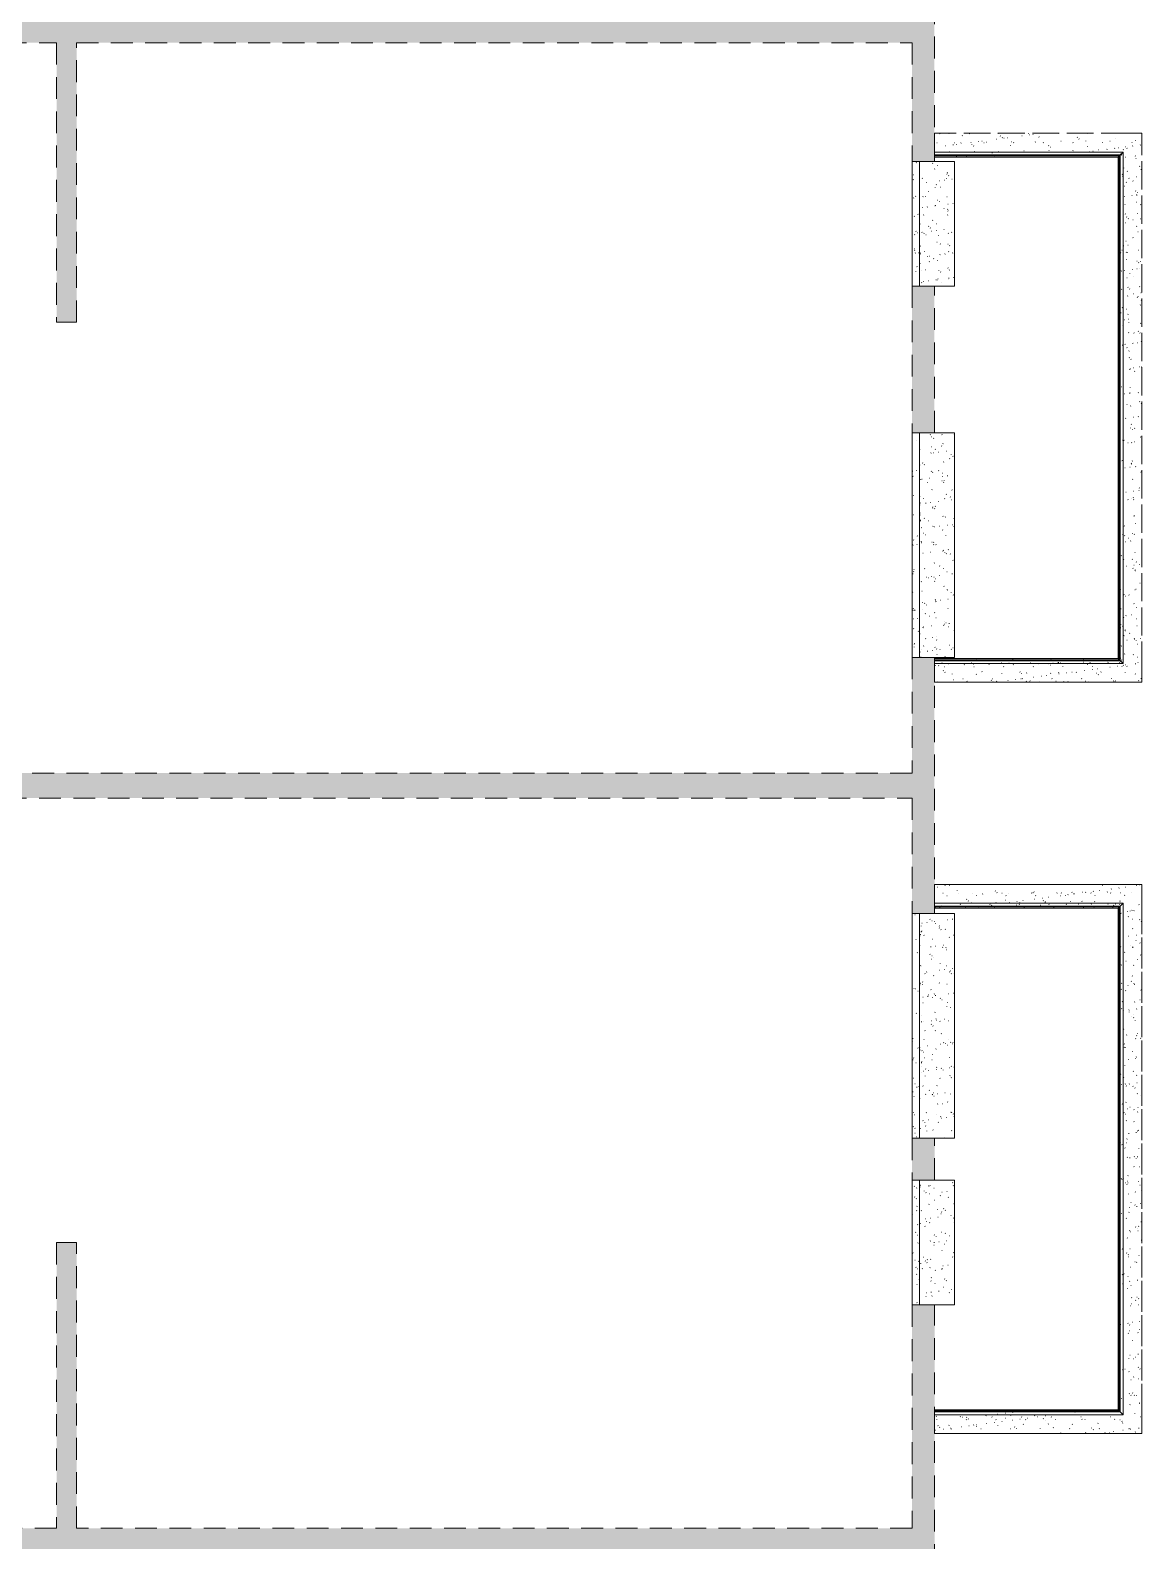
# Model space of a CAD drawing. Header units: metres. Extents: x 399 to 3028, y -427 to 863.
# Drawn here: x 570.25 to 579.15, y -410.92 to -398.82 of the extents above; entities that cross this region are included whole.
import ezdxf

# ---------------------------------------------------------------- set-up
doc = ezdxf.new("R2010")
doc.units = ezdxf.units.M
doc.linetypes.add('Caché', pattern=[0.265, 0.175, -0.09])
doc.layers.add('A-WALL', color=113, linetype='Continuous', lineweight=18)
doc.layers.add('A-WALL-PATT', color=111, linetype='Continuous', lineweight=18)
pattern_1 = [(37.5, (117.709333, -43.356), (-0.0020069574, 0.055181266), [0.004, -0.04, 0.004, -0.045, -0.046]), (37.5, (117.709333, -43.356), (-0.0020069574, 0.055181266), [-0.092, 0.004, -0.043]), (7.5, (117.70933, -43.356), (0.0509497245, 0.080337573), [0.004, -0.02, 0.004, -0.035, -0.015]), (7.5, (117.70933, -43.356), (0.0509497245, 0.080337573), [-0.063, 0.004, -0.011]), (327.5, (117.674333, -43.356), (0.0890447396, 0.0001853188), [0.004, -0.011, 0.004, -0.048, -0.067]), (327.5, (117.674333, -43.356), (0.0890447396, 0.0001853188), [-0.066, 0.004, -0.063]), (317.5, (117.67433, -43.356), (0.085935203, 0.025693205), [0.004, -0.003, 0.004, -0.03, -0.039]), (317.5, (117.67433, -43.356), (0.085935203, 0.025693205), [-0.041, 0.004, -0.035])]
pattern_2 = [(37.5, (117.70933, -43.356), (-0.004214223, 0.14676253), [0.003, -0.112, 0.003, -0.126, -0.124]), (37.5, (117.70933, -43.356), (-0.004214223, 0.14676253), [-0.245, 0.003, -0.12]), (7.5, (117.70933, -43.356), (0.135030934, 0.215468436), [0.003, -0.059, 0.003, -0.101, -0.04]), (7.5, (117.70933, -43.356), (0.135030934, 0.215468436), [-0.167, 0.003, -0.037]), (327.5, (117.61533, -43.356), (0.23745264, 0.000494183), [0.003, -0.035, 0.003, -0.134, -0.179]), (327.5, (117.61533, -43.356), (0.23745264, 0.000494183), [-0.175, 0.003, -0.176]), (317.5, (117.61533, -43.356), (0.22924279, 0.06663139), [0.003, -0.016, 0.003, -0.087, -0.103]), (317.5, (117.61533, -43.356), (0.22924279, 0.06663139), [-0.109, 0.003, -0.1])]
pattern_3 = [(37.61, (121.35033, -43.356), (-0.004495979, 0.14675417), [0.003, -0.112, 0.003, -0.126, -0.124]), (37.61, (121.35033, -43.356), (-0.004495979, 0.14675417), [-0.245, 0.003, -0.12]), (7.529, (121.35033, -43.356), (0.13393048, 0.215405726), [0.003, -0.059, 0.003, -0.101, -0.04]), (7.529, (121.35033, -43.356), (0.13393048, 0.215405726), [-0.166, 0.003, -0.037]), (327.397, (121.25733, -43.356), (0.23661072, 0.000606132), [0.003, -0.035, 0.003, -0.133, -0.179]), (327.397, (121.25733, -43.356), (0.23661072, 0.000606132), [-0.175, 0.003, -0.175]), (317.387, (121.25733, -43.356), (0.228637815, 0.06685619), [0.003, -0.016, 0.003, -0.086, -0.103]), (317.387, (121.25733, -43.356), (0.228637815, 0.06685619), [-0.109, 0.003, -0.099])]
pattern_4 = [(37.638, (122.26733, -43.356), (-0.004567696, 0.146751955), [0.003, -0.112, 0.003, -0.126, -0.123]), (37.638, (122.26733, -43.356), (-0.004567696, 0.146751955), [-0.245, 0.003, -0.12]), (7.537, (122.26733, -43.356), (0.1339004, 0.215424424), [0.003, -0.059, 0.003, -0.101, -0.04]), (7.537, (122.26733, -43.356), (0.1339004, 0.215424424), [-0.166, 0.003, -0.036]), (327.371, (122.17433, -43.356), (0.23661097, 0.00049876), [0.003, -0.035, 0.003, -0.133, -0.178]), (327.371, (122.17433, -43.356), (0.23661097, 0.00049876), [-0.175, 0.003, -0.175]), (317.358, (122.17433, -43.356), (0.227936024, 0.06741787), [0.003, -0.016, 0.003, -0.086, -0.103]), (317.358, (122.17433, -43.356), (0.227936024, 0.06741787), [-0.109, 0.003, -0.099])]

# ---------------------------------------------------------------- blocks, each defined once
blk = doc.blocks.new('FP_32-Plan VES _PB _2_')
at = {"layer": 'A-WALL', "color": 94}
for p, q in [((421.855, -408.068), (421.855, -408.068)), ((421.855, -408.068), (421.855, -408.069)), ((421.855, -408.069), (421.855, -408.069)), ((421.855, -408.069), (421.855, -408.07)), ((421.855, -408.07), (421.855, -408.07)), ((421.856, -408.073), (421.856, -408.074)), ((421.856, -408.074), (421.856, -408.074)), ((421.856, -408.074), (421.856, -408.075)), ((421.856, -408.075), (421.857, -408.075)), ((421.857, -408.075), (421.857, -408.076)), ((421.857, -408.083), (421.857, -408.085)), ((421.857, -408.085), (421.857, -408.086)), ((421.864, -408.272), (421.864, -408.273)), ((421.864, -408.273), (421.865, -408.273)), ((421.865, -408.273), (421.865, -408.274)), ((421.865, -408.274), (421.865, -408.274)), ((421.865, -408.274), (421.866, -408.275)), ((421.86, -408.379), (421.859, -408.379)), ((421.859, -408.379), (421.859, -408.38)), ((421.86, -408.377), (421.86, -408.377)), ((421.86, -408.377), (421.86, -408.378)), ((421.86, -408.378), (421.86, -408.379)), ((421.861, -408.697), (421.86, -408.698)), ((421.86, -408.698), (421.86, -408.698)), ((421.86, -408.698), (421.86, -408.699)), ((421.861, -408.696), (421.861, -408.697)), ((421.861, -408.697), (421.861, -408.697))]:
    blk.add_line(p, q, dxfattribs=at)
blk = doc.blocks.new('FP_31-Plan VES _PB _2_')
at = {"layer": 'A-WALL'}
blk.add_line((421.851, -408.029), (421.851, -409.029), dxfattribs=at)
at = {"layer": 'A-WALL', "color": 94}
blk.add_blockref('FP_32-Plan VES _PB _2_', (0, 0), dxfattribs=at)
blk = doc.blocks.new('FP_34-Plan VES _PB _2_')
at = {"layer": 'A-WALL', "color": 94}
for p, q in [((421.859, -406.059), (421.86, -406.06)), ((421.86, -406.06), (421.86, -406.06)), ((421.86, -406.06), (421.86, -406.061)), ((421.86, -406.061), (421.86, -406.061)), ((421.86, -406.061), (421.861, -406.062)), ((421.863, -405.991), (421.863, -405.993)), ((421.863, -405.993), (421.863, -405.995)), ((421.865, -406.042), (421.864, -406.042)), ((421.866, -406.039), (421.865, -406.04)), ((421.865, -406.04), (421.865, -406.04)), ((421.865, -406.04), (421.865, -406.041)), ((421.865, -406.041), (421.865, -406.042)), ((421.869, -406.031), (421.869, -406.032)), ((421.869, -406.032), (421.869, -406.034)), ((421.855, -406.072), (421.854, -406.073)), ((421.854, -406.073), (421.854, -406.074)), ((421.854, -406.074), (421.854, -406.074)), ((421.854, -406.074), (421.854, -406.075)), ((421.854, -406.075), (421.854, -406.075)), ((421.854, -406.146), (421.854, -406.147)), ((421.854, -406.147), (421.854, -406.147)), ((421.854, -406.147), (421.854, -406.148)), ((421.854, -406.148), (421.854, -406.148)), ((421.854, -406.148), (421.854, -406.149)), ((421.861, -406.309), (421.861, -406.31)), ((421.861, -406.31), (421.861, -406.31)), ((421.861, -406.31), (421.861, -406.311)), ((421.861, -406.311), (421.86, -406.312)), ((421.86, -406.312), (421.86, -406.312)), ((421.854, -406.466), (421.854, -406.467)), ((421.854, -406.467), (421.854, -406.467)), ((421.854, -406.467), (421.854, -406.468)), ((421.854, -406.468), (421.854, -406.468)), ((421.855, -406.466), (421.854, -406.466)), ((421.86, -406.453), (421.859, -406.454)), ((421.861, -406.452), (421.86, -406.452)), ((421.86, -406.452), (421.86, -406.453)), ((421.86, -406.453), (421.86, -406.453)), ((421.861, -406.451), (421.861, -406.452)), ((421.868, -406.761), (421.867, -406.762)), ((421.867, -406.762), (421.867, -406.762)), ((421.867, -406.762), (421.867, -406.763)), ((421.868, -406.76), (421.868, -406.761)), ((421.868, -406.761), (421.868, -406.761)), ((421.854, -406.964), (421.854, -406.964)), ((421.854, -406.964), (421.854, -406.965)), ((421.854, -406.965), (421.854, -406.965)), ((421.854, -406.965), (421.854, -406.966)), ((421.854, -406.966), (421.854, -406.966)), ((421.855, -406.986), (421.855, -406.987)), ((421.855, -406.987), (421.855, -406.989)), ((421.867, -407.088), (421.867, -407.09)), ((421.867, -407.09), (421.867, -407.092)), ((421.869, -407.081), (421.868, -407.081)), ((421.868, -407.081), (421.868, -407.082)), ((421.868, -407.082), (421.868, -407.082)), ((421.869, -407.08), (421.869, -407.08)), ((421.869, -407.08), (421.869, -407.081)), ((421.863, -407.169), (421.864, -407.169)), ((421.864, -407.169), (421.864, -407.17)), ((421.864, -407.17), (421.864, -407.17)), ((421.864, -407.17), (421.865, -407.171)), ((421.865, -407.171), (421.865, -407.171)), ((421.854, -407.376), (421.854, -407.377)), ((421.854, -407.377), (421.854, -407.378)), ((421.854, -407.378), (421.854, -407.378)), ((421.854, -407.378), (421.854, -407.379)), ((421.854, -407.379), (421.854, -407.379)), ((421.859, -407.615), (421.858, -407.616)), ((421.858, -407.616), (421.858, -407.616)), ((421.859, -407.613), (421.859, -407.614)), ((421.859, -407.614), (421.859, -407.615)), ((421.859, -407.615), (421.859, -407.615))]:
    blk.add_line(p, q, dxfattribs=at)
blk = doc.blocks.new('FP_33-Plan VES _PB _2_')
at = {"layer": 'A-WALL'}
blk.add_line((421.851, -405.894), (421.851, -407.694), dxfattribs=at)
at = {"layer": 'A-WALL', "color": 94}
blk.add_blockref('FP_34-Plan VES _PB _2_', (0, 0), dxfattribs=at)
blk = doc.blocks.new('FP_36-Plan VES _PB _2_')
at = {"layer": 'A-WALL', "color": 94}
for p, q in [((421.854, -402.177), (421.854, -402.177)), ((421.854, -402.177), (421.854, -402.178)), ((421.854, -402.178), (421.854, -402.178)), ((421.854, -402.178), (421.854, -402.179)), ((421.854, -402.179), (421.854, -402.179)), ((421.854, -402.299), (421.854, -402.3)), ((421.854, -402.3), (421.854, -402.3)), ((421.854, -402.3), (421.854, -402.301)), ((421.854, -402.301), (421.854, -402.301)), ((421.854, -402.301), (421.854, -402.302)), ((421.861, -402.415), (421.86, -402.415)), ((421.86, -402.415), (421.86, -402.416)), ((421.86, -402.416), (421.86, -402.416)), ((421.861, -402.413), (421.861, -402.414)), ((421.861, -402.414), (421.861, -402.415)), ((421.854, -402.447), (421.854, -402.447)), ((421.854, -402.552), (421.854, -402.552)), ((421.854, -402.552), (421.854, -402.553)), ((421.854, -402.553), (421.854, -402.553)), ((421.854, -402.553), (421.854, -402.554)), ((421.854, -402.554), (421.854, -402.554)), ((421.854, -402.618), (421.854, -402.619)), ((421.854, -402.619), (421.854, -402.619)), ((421.854, -402.619), (421.854, -402.62)), ((421.854, -402.62), (421.854, -402.621)), ((421.854, -402.621), (421.854, -402.621)), ((421.859, -402.605), (421.858, -402.605)), ((421.858, -402.605), (421.858, -402.606)), ((421.858, -402.606), (421.858, -402.606)), ((421.859, -402.604), (421.859, -402.604)), ((421.859, -402.604), (421.859, -402.605)), ((421.855, -402.7), (421.855, -402.702)), ((421.855, -402.702), (421.855, -402.703)), ((421.857, -402.684), (421.857, -402.684)), ((421.857, -402.684), (421.857, -402.685)), ((421.857, -402.685), (421.857, -402.685)), ((421.857, -402.685), (421.857, -402.686)), ((421.857, -402.686), (421.857, -402.687)), ((421.857, -402.746), (421.858, -402.747)), ((421.858, -402.739), (421.859, -402.741)), ((421.858, -402.747), (421.858, -402.747)), ((421.858, -402.747), (421.858, -402.748)), ((421.858, -402.748), (421.858, -402.748)), ((421.858, -402.748), (421.859, -402.749)), ((421.859, -402.741), (421.859, -402.743)), ((421.867, -402.801), (421.867, -402.802)), ((421.865, -402.915), (421.864, -402.916)), ((421.866, -402.914), (421.865, -402.914)), ((421.865, -402.914), (421.865, -402.915)), ((421.865, -402.915), (421.865, -402.915)), ((421.866, -402.913), (421.866, -402.914)), ((421.867, -402.921), (421.866, -402.921)), ((421.866, -402.921), (421.866, -402.922)), ((421.866, -402.922), (421.866, -402.922)), ((421.867, -402.802), (421.867, -402.804)), ((421.866, -402.923), (421.865, -402.923)), ((421.866, -402.922), (421.866, -402.923)), ((421.866, -403.234), (421.865, -403.235)), ((421.867, -403.233), (421.866, -403.234)), ((421.866, -403.234), (421.866, -403.234)), ((421.867, -403.232), (421.867, -403.233)), ((421.867, -403.233), (421.867, -403.233)), ((421.854, -403.651), (421.854, -403.652)), ((421.854, -403.652), (421.854, -403.652)), ((421.854, -403.652), (421.854, -403.653)), ((421.854, -403.653), (421.854, -403.653)), ((421.854, -403.653), (421.854, -403.654)), ((421.857, -403.797), (421.857, -403.799)), ((421.857, -403.799), (421.857, -403.8)), ((421.861, -403.836), (421.862, -403.838)), ((421.862, -403.838), (421.862, -403.84))]:
    blk.add_line(p, q, dxfattribs=at)
blk = doc.blocks.new('FP_35-Plan VES _PB _2_')
at = {"layer": 'A-WALL'}
blk.add_line((421.851, -402.042), (421.851, -403.842), dxfattribs=at)
at = {"layer": 'A-WALL', "color": 94}
blk.add_blockref('FP_36-Plan VES _PB _2_', (0, 0), dxfattribs=at)
blk = doc.blocks.new('FP_38-Plan VES _PB _2_')
at = {"layer": 'A-WALL', "color": 94}
for p, q in [((421.854, -400.362), (421.854, -400.363)), ((421.854, -400.363), (421.854, -400.363)), ((421.854, -400.363), (421.854, -400.364)), ((421.854, -400.364), (421.854, -400.364)), ((421.854, -400.364), (421.854, -400.365)), ((421.854, -400.373), (421.854, -400.374)), ((421.854, -400.374), (421.854, -400.374)), ((421.854, -400.374), (421.854, -400.375)), ((421.854, -400.375), (421.854, -400.375)), ((421.854, -400.375), (421.854, -400.376)), ((421.854, -400.545), (421.854, -400.547)), ((421.854, -400.547), (421.855, -400.549)), ((421.859, -400.543), (421.859, -400.544)), ((421.859, -400.544), (421.859, -400.544)), ((421.859, -400.544), (421.86, -400.545)), ((421.86, -400.599), (421.859, -400.6)), ((421.859, -400.6), (421.859, -400.6)), ((421.859, -400.6), (421.859, -400.601)), ((421.859, -400.601), (421.859, -400.601)), ((421.859, -400.601), (421.859, -400.602)), ((421.86, -400.545), (421.86, -400.546)), ((421.86, -400.546), (421.86, -400.546)), ((421.86, -400.607), (421.86, -400.608)), ((421.86, -400.608), (421.86, -400.61)), ((421.857, -400.684), (421.856, -400.684)), ((421.856, -400.684), (421.856, -400.685)), ((421.856, -400.685), (421.856, -400.685)), ((421.857, -400.682), (421.857, -400.683)), ((421.857, -400.683), (421.857, -400.684)), ((421.869, -400.743), (421.869, -400.743)), ((421.869, -400.743), (421.869, -400.743)), ((421.869, -400.838), (421.868, -400.839)), ((421.869, -400.837), (421.869, -400.838)), ((421.869, -400.838), (421.869, -400.838))]:
    blk.add_line(p, q, dxfattribs=at)
blk = doc.blocks.new('FP_37-Plan VES _PB _2_')
at = {"layer": 'A-WALL'}
blk.add_line((421.851, -399.867), (421.851, -400.867), dxfattribs=at)
at = {"layer": 'A-WALL', "color": 94}
blk.add_blockref('FP_38-Plan VES _PB _2_', (0, 0), dxfattribs=at)

msp = doc.modelspace()

# ---------------------------------------------------------------- hatches: boundary and pattern name
at = {"layer": 'A-WALL', "linetype": 'Caché'}
h = msp.add_hatch(dxfattribs=at)
h.set_pattern_fill('FP_14', color=94, style=0, pattern_type=2)
h.set_pattern_definition(pattern_2)
h.paths.add_polyline_path([(579.0036, -399.6422), (579.0036, -399.7922), (577.4931, -399.7922), (577.4931, -399.6422)])
h = msp.add_hatch(dxfattribs=at)
h.set_pattern_fill('FP_14', color=94, style=0, pattern_type=2)
h.set_pattern_definition(pattern_2)
h.paths.add_polyline_path([(579.1538, -403.8904), (579.0038, -403.8904), (579.0036, -399.7922), (579.0036, -399.6422), (579.1536, -399.6422)])
at = {"layer": 'A-WALL'}
h = msp.add_hatch(dxfattribs=at)
h.set_pattern_fill('FP_14', color=94, style=0, pattern_type=2)
h.set_pattern_definition(pattern_2)
h.paths.add_polyline_path([(577.3731, -399.8669), (577.3731, -400.8669), (577.3131, -400.8669), (577.3131, -399.8669)])
h = msp.add_hatch(dxfattribs=at)
h.set_pattern_fill('FP_49', color=94, style=0, pattern_type=2)
h.set_pattern_definition(pattern_3)
h.paths.add_polyline_path([(577.6531, -399.8669), (577.6531, -400.8669), (577.3913, -400.8669), (577.3913, -399.8669)])
h = msp.add_hatch(dxfattribs=at)
h.set_pattern_fill('FP_54', color=94, style=0, pattern_type=2)
h.set_pattern_definition([(37.362, (117.70933, -46.894), (-0.004655543, 0.146165406), [0.003, -0.112, 0.003, -0.126, -0.124]), (37.362, (117.70933, -46.894), (-0.004655543, 0.146165406), [-0.245, 0.003, -0.12]), (7.463, (117.70933, -46.894), (0.135299935, 0.21438966), [0.003, -0.059, 0.003, -0.101, -0.04]), (7.463, (117.70933, -46.894), (0.135299935, 0.21438966), [-0.167, 0.003, -0.037]), (327.629, (117.61533, -46.894), (0.236915525, 0.0001842), [0.003, -0.035, 0.003, -0.134, -0.179]), (327.629, (117.61533, -46.894), (0.236915525, 0.0001842), [-0.175, 0.003, -0.175]), (317.642, (117.61533, -46.894), (0.22907695, 0.067199334), [0.003, -0.016, 0.003, -0.086, -0.103]), (317.642, (117.61533, -46.894), (0.22907695, 0.067199334), [-0.109, 0.003, -0.099])])
h.paths.add_polyline_path([(578.9636, -399.8322), (577.4931, -399.8322), (577.4931, -399.7922), (579.0036, -399.7922)])
h = msp.add_hatch(dxfattribs=at)
h.set_pattern_fill('FP_51', color=94, style=0, pattern_type=2)
h.set_pattern_definition(pattern_4)
h.paths.add_polyline_path([(578.9638, -403.8504), (578.9636, -399.8322), (579.0036, -399.7922), (579.0038, -403.8904)])
h = msp.add_hatch(dxfattribs=at)
h.set_pattern_fill('FP_14', color=94, style=0, pattern_type=2)
h.set_pattern_definition(pattern_2)
h.paths.add_polyline_path([(577.3731, -402.0422), (577.3731, -403.8422), (577.3131, -403.8422), (577.3131, -402.0422)])
h = msp.add_hatch(dxfattribs=at)
h.set_pattern_fill('FP_49', color=94, style=0, pattern_type=2)
h.set_pattern_definition(pattern_3)
h.paths.add_polyline_path([(577.6531, -402.0422), (577.6531, -403.8422), (577.3914, -403.8422), (577.3913, -402.0422)])
h = msp.add_hatch(dxfattribs=at)
h.set_pattern_fill('FP_53', color=94, style=0, pattern_type=2)
h.set_pattern_definition([(37.362, (117.70933, -46.917), (-0.004655543, 0.146165406), [0.003, -0.112, 0.003, -0.126, -0.124]), (37.362, (117.70933, -46.917), (-0.004655543, 0.146165406), [-0.245, 0.003, -0.12]), (7.463, (117.70933, -46.917), (0.135299935, 0.21438966), [0.003, -0.059, 0.003, -0.101, -0.04]), (7.463, (117.70933, -46.917), (0.135299935, 0.21438966), [-0.167, 0.003, -0.037]), (327.629, (117.61633, -46.917), (0.236915525, 0.0001842), [0.003, -0.035, 0.003, -0.134, -0.179]), (327.629, (117.61633, -46.917), (0.236915525, 0.0001842), [-0.175, 0.003, -0.175]), (317.642, (117.61633, -46.917), (0.22907695, 0.067199334), [0.003, -0.016, 0.003, -0.086, -0.103]), (317.642, (117.61633, -46.917), (0.22907695, 0.067199334), [-0.109, 0.003, -0.099])])
h.paths.add_polyline_path([(577.4931, -403.8505), (578.9638, -403.8504), (579.0038, -403.8904), (577.4931, -403.8905)])
at = {"layer": 'A-WALL', "linetype": 'Caché'}
h = msp.add_hatch(dxfattribs=at)
h.set_pattern_fill('FP_14', color=94, style=0, pattern_type=2)
h.set_pattern_definition(pattern_2)
h.paths.add_polyline_path([(577.4931, -404.0405), (577.4931, -403.8905), (579.0038, -403.8904), (579.1538, -403.8904), (579.1538, -404.0404)])
h = msp.add_hatch(dxfattribs=at)
h.set_pattern_fill('FP_14', color=94, style=0, pattern_type=2)
h.set_pattern_definition(pattern_2)
h.paths.add_polyline_path([(579.1539, -405.661), (579.1539, -405.811), (579.0039, -405.811), (577.4932, -405.811), (577.4932, -405.661)])
at = {"layer": 'A-WALL'}
h = msp.add_hatch(dxfattribs=at)
h.set_pattern_fill('FP_50', color=94, style=0, pattern_type=2)
h.set_pattern_definition([(37.362, (117.70933, -46.954), (-0.004655543, 0.146165406), [0.003, -0.112, 0.003, -0.126, -0.124]), (37.362, (117.70933, -46.954), (-0.004655543, 0.146165406), [-0.245, 0.003, -0.12]), (7.463, (117.70933, -46.954), (0.135299935, 0.21438966), [0.003, -0.059, 0.003, -0.101, -0.04]), (7.463, (117.70933, -46.954), (0.135299935, 0.21438966), [-0.167, 0.003, -0.037]), (327.629, (117.61533, -46.954), (0.236915525, 0.0001842), [0.003, -0.035, 0.003, -0.134, -0.179]), (327.629, (117.61533, -46.954), (0.236915525, 0.0001842), [-0.175, 0.003, -0.175]), (317.642, (117.61533, -46.954), (0.22907695, 0.067199334), [0.003, -0.016, 0.003, -0.086, -0.103]), (317.642, (117.61533, -46.954), (0.22907695, 0.067199334), [-0.109, 0.003, -0.099])])
h.paths.add_polyline_path([(578.9639, -405.851), (577.4932, -405.851), (577.4932, -405.811), (579.0039, -405.811)])
h = msp.add_hatch(dxfattribs=at)
h.set_pattern_fill('FP_51', color=94, style=0, pattern_type=2)
h.set_pattern_definition(pattern_4)
h.paths.add_polyline_path([(578.9641, -409.8693), (578.9639, -405.851), (579.0039, -405.811), (579.0041, -409.9093)])
at = {"layer": 'A-WALL', "linetype": 'Caché'}
h = msp.add_hatch(dxfattribs=at)
h.set_pattern_fill('FP_14', color=94, style=0, pattern_type=2)
h.set_pattern_definition(pattern_2)
h.paths.add_polyline_path([(579.1541, -409.9093), (579.0041, -409.9093), (579.0039, -405.811), (579.1539, -405.811)])
at = {"layer": 'A-WALL'}
h = msp.add_hatch(dxfattribs=at)
h.set_pattern_fill('FP_14', color=94, style=0, pattern_type=2)
h.set_pattern_definition(pattern_2)
h.paths.add_polyline_path([(577.3732, -405.8944), (577.3732, -407.6944), (577.3132, -407.6944), (577.3132, -405.8944)])
h = msp.add_hatch(dxfattribs=at)
h.set_pattern_fill('FP_49', color=94, style=0, pattern_type=2)
h.set_pattern_definition(pattern_3)
h.paths.add_polyline_path([(577.6532, -405.8944), (577.6532, -407.6944), (577.3914, -407.6944), (577.3914, -405.8944)])
h = msp.add_hatch(dxfattribs=at)
h.set_pattern_fill('FP_14', color=94, style=0, pattern_type=2)
h.set_pattern_definition(pattern_2)
h.paths.add_polyline_path([(577.3732, -408.0294), (577.3732, -409.0294), (577.3132, -409.0294), (577.3132, -408.0294)])
h = msp.add_hatch(dxfattribs=at)
h.set_pattern_fill('FP_49', color=94, style=0, pattern_type=2)
h.set_pattern_definition(pattern_3)
h.paths.add_polyline_path([(577.6532, -408.0294), (577.6532, -409.0294), (577.3914, -409.0294), (577.3914, -408.0294)])
h = msp.add_hatch(dxfattribs=at)
h.set_pattern_fill('FP_52', color=94, style=0, pattern_type=2)
h.set_pattern_definition([(37.362, (117.70933, -46.977), (-0.004655543, 0.146165406), [0.003, -0.112, 0.003, -0.126, -0.124]), (37.362, (117.70933, -46.977), (-0.004655543, 0.146165406), [-0.245, 0.003, -0.12]), (7.463, (117.70933, -46.977), (0.135299935, 0.21438966), [0.003, -0.059, 0.003, -0.101, -0.04]), (7.463, (117.70933, -46.977), (0.135299935, 0.21438966), [-0.167, 0.003, -0.037]), (327.629, (117.61633, -46.977), (0.236915525, 0.0001842), [0.003, -0.035, 0.003, -0.134, -0.179]), (327.629, (117.61633, -46.977), (0.236915525, 0.0001842), [-0.175, 0.003, -0.175]), (317.642, (117.61633, -46.977), (0.22907695, 0.067199334), [0.003, -0.016, 0.003, -0.086, -0.103]), (317.642, (117.61633, -46.977), (0.22907695, 0.067199334), [-0.109, 0.003, -0.099])])
h.paths.add_polyline_path([(577.4932, -409.8693), (578.9641, -409.8693), (579.0041, -409.9093), (577.4932, -409.9093)])
at = {"layer": 'A-WALL', "linetype": 'Caché'}
h = msp.add_hatch(dxfattribs=at)
h.set_pattern_fill('FP_14', color=94, style=0, pattern_type=2)
h.set_pattern_definition(pattern_2)
h.paths.add_polyline_path([(577.4932, -410.0593), (577.4932, -409.9093), (579.0041, -409.9093), (579.1541, -409.9093), (579.1541, -410.0593)])
at = {"layer": 'A-WALL-PATT'}
h = msp.add_hatch(dxfattribs=at)
h.set_pattern_fill('FP_13', color=94, style=0, pattern_type=2)
h.set_pattern_definition(pattern_1)
h.paths.add_polyline_path([(577.3133, -415.0805), (577.4933, -415.0805), (577.4934, -417.9999), (577.3134, -417.985), (577.3133, -417.8044)])
h.paths.add_polyline_path([(577.3133, -413.7455), (577.4933, -413.7455), (577.4933, -414.0805), (577.3133, -414.0805)])
h.paths.add_polyline_path([(577.3132, -409.0294), (577.4932, -409.0294), (577.4933, -411.9455), (577.3133, -411.9455), (577.3132, -411.0196), (577.3132, -410.8196)])
h.paths.add_polyline_path([(577.3132, -407.6944), (577.4932, -407.6944), (577.4932, -408.0294), (577.3132, -408.0294)])
h.paths.add_polyline_path([(577.3131, -403.8422), (577.4931, -403.8422), (577.4932, -405.8944), (577.3132, -405.8944), (577.3132, -404.9683), (577.3132, -404.7683)])
h.paths.add_polyline_path([(577.3131, -400.8669), (577.4931, -400.8669), (577.4931, -402.0422), (577.3131, -402.0422)])
h.paths.add_polyline_path([(577.3131, -397.7896), (577.4931, -397.7896), (577.4931, -399.8669), (577.3131, -399.8669), (577.3131, -398.9161), (577.3131, -398.7161)])
h.paths.add_polyline_path([(577.313, -395.5896), (577.493, -395.5896), (577.493, -395.9896), (577.313, -395.9896)])
h.paths.add_polyline_path([(577.313, -392.7445), (577.493, -392.7445), (577.493, -394.5896), (577.313, -394.5896)])
h = msp.add_hatch(dxfattribs=at)
h.set_pattern_fill('FP_13', color=94, style=0, pattern_type=2)
h.set_pattern_definition(pattern_1)
h.paths.add_polyline_path([(577.3131, -398.7161), (577.3131, -398.9161), (570.619, -398.9162), (570.459, -398.9162), (566.1931, -398.9163), (566.1931, -398.7163)])
h = msp.add_hatch(dxfattribs=at)
h.set_pattern_fill('FP_13', color=94, style=0, pattern_type=2)
h.set_pattern_definition(pattern_1)
h.paths.add_polyline_path([(570.619, -401.1562), (570.459, -401.1562), (570.459, -398.9162), (570.619, -398.9162)])
h = msp.add_hatch(dxfattribs=at)
h.set_pattern_fill('FP_13', color=94, style=0, pattern_type=2)
h.set_pattern_definition(pattern_1)
h.paths.add_polyline_path([(577.3132, -404.7683), (577.3132, -404.9683), (566.1932, -404.9685), (566.1932, -404.7685)])
h = msp.add_hatch(dxfattribs=at)
h.set_pattern_fill('FP_13', color=94, style=0, pattern_type=2)
h.set_pattern_definition(pattern_1)
h.paths.add_polyline_path([(570.619, -410.8196), (570.459, -410.8196), (570.459, -408.5304), (570.619, -408.5304)])
h = msp.add_hatch(dxfattribs=at)
h.set_pattern_fill('FP_13', color=94, style=0, pattern_type=2)
h.set_pattern_definition(pattern_1)
h.paths.add_polyline_path([(566.1932, -411.0196), (566.1932, -410.8196), (570.459, -410.8196), (570.619, -410.8196), (577.3132, -410.8196), (577.3132, -411.0196)])

# ---------------------------------------------------------------- linework, layer by layer
at = {"layer": 'A-WALL', "color": 94, "linetype": 'Caché'}
for p, q in [((577.4931, -399.8669), (577.4931, -397.7896)), ((577.4931, -399.8669), (577.4931, -397.7896)), ((566.1931, -398.9163), (570.459, -398.9162)), ((566.1931, -398.9163), (570.459, -398.9162)), ((570.459, -398.9162), (570.459, -401.1562)), ((570.459, -398.9162), (570.459, -401.1562)), ((570.459, -398.9162), (570.459, -398.9162)), ((570.619, -398.9162), (577.3131, -398.9161)), ((570.619, -398.9162), (577.3131, -398.9161)), ((570.619, -401.1562), (570.619, -398.9162)), ((570.619, -401.1562), (570.619, -398.9162)), ((570.619, -398.9162), (570.619, -398.9162)), ((577.3131, -398.9161), (577.3131, -399.8669)), ((577.3131, -398.9161), (577.3131, -399.8669)), ((577.3131, -398.9161), (577.3131, -398.9161)), ((579.0036, -399.6422), (577.4931, -399.6422)), ((577.4931, -399.6422), (577.4931, -399.6422)), ((577.4931, -399.6422), (579.0036, -399.6422)), ((577.4931, -399.7922), (577.4931, -399.6422)), ((577.4931, -399.6422), (577.4931, -399.7922)), ((579.0036, -399.6422), (579.1536, -399.6422)), ((579.1536, -399.6422), (579.0036, -399.6422)), ((579.1538, -403.8904), (579.1536, -399.6422)), ((579.1536, -399.6422), (579.1536, -399.6422)), ((579.1536, -399.6422), (579.1538, -403.8904)), ((577.3131, -399.8669), (577.4931, -399.8669)), ((577.3131, -399.8669), (577.3131, -399.8669)), ((577.4931, -399.8669), (577.3131, -399.8669)), ((577.4931, -399.7922), (579.0036, -399.7922)), ((579.0036, -399.7922), (577.4931, -399.7922)), ((577.4931, -399.7922), (577.4931, -399.7922)), ((577.4931, -399.7922), (577.4931, -399.7922)), ((577.4931, -399.8669), (577.4931, -399.8669)), ((579.0036, -399.7922), (579.0038, -403.8904)), ((579.0038, -403.8904), (579.0036, -399.7922)), ((579.0036, -399.7922), (579.0036, -399.7922)), ((579.0036, -399.7922), (579.0036, -399.7922)), ((577.3131, -400.8669), (577.3131, -402.0422)), ((577.4931, -400.8669), (577.3131, -400.8669)), ((577.3131, -400.8669), (577.3131, -400.8669)), ((577.3131, -400.8669), (577.3131, -402.0422)), ((577.3131, -400.8669), (577.4931, -400.8669)), ((577.4931, -402.0422), (577.4931, -400.8669)), ((577.4931, -402.0422), (577.4931, -400.8669)), ((577.4931, -400.8669), (577.4931, -400.8669)), ((570.459, -401.1562), (570.619, -401.1562)), ((570.619, -401.1562), (570.459, -401.1562)), ((570.459, -401.1562), (570.459, -401.1562)), ((570.619, -401.1562), (570.619, -401.1562)), ((577.3131, -402.0422), (577.4931, -402.0422)), ((577.3131, -402.0422), (577.3131, -402.0422)), ((577.4931, -402.0422), (577.3131, -402.0422)), ((577.4931, -402.0422), (577.4931, -402.0422)), ((577.3131, -403.8422), (577.3132, -404.7683)), ((577.4931, -403.8422), (577.3131, -403.8422)), ((577.3131, -403.8422), (577.3131, -403.8422)), ((577.3131, -403.8422), (577.3132, -404.7683)), ((577.3131, -403.8422), (577.4931, -403.8422)), ((577.4932, -405.8944), (577.4931, -403.8422)), ((577.4932, -405.8944), (577.4931, -403.8422)), ((577.4931, -403.8422), (577.4931, -403.8422)), ((579.0038, -403.8904), (577.4931, -403.8905)), ((577.4931, -403.8905), (579.0038, -403.8904)), ((577.4931, -403.8905), (577.4931, -403.8905)), ((577.4931, -403.8905), (577.4931, -403.8905)), ((577.4931, -404.0405), (577.4931, -403.8905)), ((577.4931, -403.8905), (577.4931, -404.0405)), ((579.0038, -403.8904), (579.0038, -403.8904)), ((579.0038, -403.8904), (579.0038, -403.8904)), ((579.1538, -403.8904), (579.1538, -404.0404)), ((579.1538, -404.0404), (579.1538, -403.8904)), ((577.4931, -404.0405), (579.1538, -404.0404)), ((579.1538, -404.0404), (577.4931, -404.0405)), ((577.4931, -404.0405), (577.4931, -404.0405)), ((579.1538, -404.0404), (579.1538, -404.0404)), ((577.3132, -404.7683), (566.1932, -404.7685)), ((577.3132, -404.7683), (566.1932, -404.7685)), ((577.3132, -404.7683), (577.3132, -404.7683)), ((566.1932, -404.9685), (577.3132, -404.9683)), ((566.1932, -404.9685), (577.3132, -404.9683)), ((577.3132, -404.9683), (577.3132, -405.8944)), ((577.3132, -404.9683), (577.3132, -405.8944)), ((577.3132, -404.9683), (577.3132, -404.9683)), ((579.1539, -405.661), (577.4932, -405.661)), ((577.4932, -405.661), (577.4932, -405.661)), ((577.4932, -405.661), (579.1539, -405.661)), ((577.4932, -405.811), (577.4932, -405.661)), ((577.4932, -405.661), (577.4932, -405.811)), ((579.1539, -405.661), (579.1539, -405.661)), ((579.1539, -405.661), (579.1539, -405.811)), ((579.1539, -405.811), (579.1539, -405.661)), ((577.4932, -405.811), (579.0039, -405.811)), ((579.0039, -405.811), (577.4932, -405.811)), ((577.4932, -405.811), (577.4932, -405.811)), ((577.4932, -405.811), (577.4932, -405.811)), ((579.0039, -405.811), (579.0041, -409.9093)), ((579.0041, -409.9093), (579.0039, -405.811)), ((579.0039, -405.811), (579.0039, -405.811)), ((579.0039, -405.811), (579.0039, -405.811)), ((579.1541, -409.9093), (579.1539, -405.811)), ((579.1539, -405.811), (579.1541, -409.9093)), ((577.3132, -405.8944), (577.4932, -405.8944)), ((577.3132, -405.8944), (577.3132, -405.8944)), ((577.4932, -405.8944), (577.3132, -405.8944)), ((577.4932, -405.8944), (577.4932, -405.8944)), ((577.3132, -407.6944), (577.3132, -408.0294)), ((577.4932, -407.6944), (577.3132, -407.6944)), ((577.3132, -407.6944), (577.3132, -407.6944)), ((577.3132, -407.6944), (577.3132, -408.0294)), ((577.3132, -407.6944), (577.4932, -407.6944)), ((577.4932, -408.0294), (577.4932, -407.6944)), ((577.4932, -408.0294), (577.4932, -407.6944)), ((577.4932, -407.6944), (577.4932, -407.6944)), ((577.3132, -408.0294), (577.4932, -408.0294)), ((577.3132, -408.0294), (577.3132, -408.0294)), ((577.4932, -408.0294), (577.3132, -408.0294)), ((577.4932, -408.0294), (577.4932, -408.0294)), ((570.619, -408.5304), (570.459, -408.5304)), ((570.459, -408.5304), (570.459, -410.8196)), ((570.459, -408.5304), (570.619, -408.5304)), ((570.459, -408.5304), (570.459, -410.8196)), ((570.459, -408.5304), (570.459, -408.5304)), ((570.619, -410.8196), (570.619, -408.5304)), ((570.619, -410.8196), (570.619, -408.5304)), ((570.619, -408.5304), (570.619, -408.5304)), ((577.3132, -409.0294), (577.3132, -410.8196)), ((577.4932, -409.0294), (577.3132, -409.0294)), ((577.3132, -409.0294), (577.3132, -409.0294)), ((577.3132, -409.0294), (577.3132, -410.8196)), ((577.3132, -409.0294), (577.4932, -409.0294)), ((577.4933, -411.9455), (577.4932, -409.0294)), ((577.4933, -411.9455), (577.4932, -409.0294)), ((577.4932, -409.0294), (577.4932, -409.0294)), ((579.0041, -409.9093), (577.4932, -409.9093)), ((577.4932, -409.9093), (577.4932, -409.9093)), ((577.4932, -409.9093), (577.4932, -409.9093)), ((577.4932, -409.9093), (579.0041, -409.9093)), ((577.4932, -410.0593), (577.4932, -409.9093)), ((577.4932, -409.9093), (577.4932, -410.0593)), ((579.0041, -409.9093), (579.0041, -409.9093)), ((579.0041, -409.9093), (579.0041, -409.9093)), ((579.1541, -409.9093), (579.1541, -410.0593)), ((579.1541, -410.0593), (579.1541, -409.9093)), ((577.4932, -410.0593), (579.1541, -410.0593)), ((579.1541, -410.0593), (577.4932, -410.0593)), ((577.4932, -410.0593), (577.4932, -410.0593)), ((579.1541, -410.0593), (579.1541, -410.0593)), ((570.459, -410.8196), (566.1932, -410.8196)), ((570.459, -410.8196), (566.1932, -410.8196)), ((570.459, -410.8196), (570.459, -410.8196)), ((577.3132, -410.8196), (570.619, -410.8196)), ((577.3132, -410.8196), (570.619, -410.8196)), ((570.619, -410.8196), (570.619, -410.8196)), ((577.3132, -410.8196), (577.3132, -410.8196))]:
    msp.add_line(p, q, dxfattribs=at)
at = {"layer": 'A-WALL'}
for p, q in [((577.6531, -399.8669), (577.3131, -399.8669)), ((577.3131, -399.8669), (577.3131, -399.8669)), ((577.3131, -399.8669), (577.3731, -399.8669)), ((577.3131, -400.8669), (577.3131, -399.8669)), ((577.3131, -400.8669), (577.3131, -399.8669)), ((577.3731, -399.8669), (577.3731, -399.8669)), ((577.3731, -399.8669), (577.3913, -399.8669)), ((577.3731, -400.8669), (577.3731, -399.8669)), ((577.3913, -399.8669), (577.6531, -399.8669)), ((577.4931, -399.7922), (577.4931, -399.7922)), ((577.4931, -399.7922), (577.4931, -399.8147)), ((577.4931, -399.8322), (577.4931, -399.7922)), ((579.0036, -399.7922), (577.4931, -399.7922)), ((577.4931, -399.7922), (579.0036, -399.7922)), ((577.4931, -399.8147), (577.4931, -399.8147)), ((577.4931, -399.8147), (577.4931, -399.8209)), ((577.4931, -399.8147), (578.9811, -399.8147)), ((577.4931, -399.8147), (578.9811, -399.8147)), ((577.4931, -399.8209), (577.4931, -399.8222)), ((577.4931, -399.8209), (578.9749, -399.8209)), ((577.4931, -399.8222), (577.4931, -399.8322)), ((577.4931, -399.8222), (578.9736, -399.8222)), ((577.4931, -399.8322), (577.4931, -399.8322)), ((577.4931, -399.8322), (578.9636, -399.8322)), ((577.4931, -399.8322), (578.9636, -399.8322)), ((577.6531, -399.8669), (577.6531, -399.8669)), ((577.6531, -399.8669), (577.6531, -400.8669)), ((577.6531, -400.8669), (577.6531, -399.8669)), ((578.9636, -399.8322), (579.0036, -399.7922)), ((579.0036, -399.7922), (578.9636, -399.8322)), ((578.9736, -399.8222), (578.9636, -399.8322)), ((578.9636, -399.8322), (578.9736, -399.8222)), ((578.9636, -399.8322), (578.9636, -399.8322)), ((578.9636, -399.8322), (578.9638, -403.8504)), ((578.9636, -399.8322), (578.9638, -403.8504)), ((578.9636, -399.8322), (578.9636, -399.8322)), ((578.9749, -399.8209), (578.9736, -399.8222)), ((578.9736, -399.8222), (578.9749, -399.8209)), ((578.9736, -399.8222), (578.9738, -403.8604)), ((578.9811, -399.8147), (578.9749, -399.8209)), ((578.9749, -399.8209), (578.9811, -399.8147)), ((578.9749, -399.8209), (578.9751, -403.8617)), ((579.0036, -399.7922), (578.9811, -399.8147)), ((578.9811, -399.8147), (579.0036, -399.7922)), ((578.9811, -399.8147), (578.9811, -399.8147)), ((578.9811, -399.8147), (578.9813, -403.8679)), ((578.9811, -399.8147), (578.9813, -403.8679)), ((578.9811, -399.8147), (578.9811, -399.8147)), ((579.0036, -399.7922), (579.0036, -399.7922)), ((579.0038, -403.8904), (579.0036, -399.7922)), ((579.0036, -399.7922), (579.0038, -403.8904)), ((579.0036, -399.7922), (579.0036, -399.7922)), ((577.3731, -400.8669), (577.3131, -400.8669)), ((577.3131, -400.8669), (577.3131, -400.8669)), ((577.3131, -400.8669), (577.6531, -400.8669)), ((577.3913, -400.8669), (577.3731, -400.8669)), ((577.3731, -400.8669), (577.3731, -400.8669)), ((577.6531, -400.8669), (577.3913, -400.8669)), ((577.6531, -400.8669), (577.6531, -400.8669)), ((577.6531, -402.0422), (577.3131, -402.0422)), ((577.3131, -402.0422), (577.3131, -402.0422)), ((577.3131, -402.0422), (577.3731, -402.0422)), ((577.3131, -403.8422), (577.3131, -402.0422)), ((577.3131, -403.8422), (577.3131, -402.0422)), ((577.3731, -402.0422), (577.3731, -402.0422)), ((577.3731, -402.0422), (577.3913, -402.0422)), ((577.3731, -403.8422), (577.3731, -402.0422)), ((577.3913, -402.0422), (577.6531, -402.0422)), ((577.6531, -402.0422), (577.6531, -402.0422)), ((577.6531, -402.0422), (577.6531, -403.8422)), ((577.6531, -403.8422), (577.6531, -402.0422)), ((577.3731, -403.8422), (577.3131, -403.8422)), ((577.3131, -403.8422), (577.3131, -403.8422)), ((577.3131, -403.8422), (577.6531, -403.8422)), ((577.3914, -403.8422), (577.3731, -403.8422)), ((577.3731, -403.8422), (577.3731, -403.8422)), ((577.6531, -403.8422), (577.3914, -403.8422)), ((578.9638, -403.8504), (577.4931, -403.8505)), ((578.9638, -403.8504), (577.4931, -403.8505)), ((577.4931, -403.8905), (577.4931, -403.8505)), ((577.4931, -403.8505), (577.4931, -403.8505)), ((577.4931, -403.8505), (577.4931, -403.8605)), ((578.9738, -403.8604), (577.4931, -403.8605)), ((577.4931, -403.8605), (577.4931, -403.8618)), ((578.9751, -403.8617), (577.4931, -403.8618)), ((577.4931, -403.8618), (577.4931, -403.868)), ((578.9813, -403.8679), (577.4931, -403.868)), ((578.9813, -403.8679), (577.4931, -403.868)), ((577.4931, -403.868), (577.4931, -403.868)), ((577.4931, -403.868), (577.4931, -403.8905)), ((577.6531, -403.8422), (577.6531, -403.8422)), ((578.9738, -403.8604), (578.9638, -403.8504)), ((578.9638, -403.8504), (578.9638, -403.8504)), ((578.9638, -403.8504), (579.0038, -403.8904)), ((579.0038, -403.8904), (578.9638, -403.8504)), ((578.9638, -403.8504), (578.9638, -403.8504)), ((578.9638, -403.8504), (578.9738, -403.8604)), ((578.9751, -403.8617), (578.9738, -403.8604)), ((578.9738, -403.8604), (578.9751, -403.8617)), ((578.9813, -403.8679), (578.9751, -403.8617)), ((578.9751, -403.8617), (578.9813, -403.8679)), ((579.0038, -403.8904), (578.9813, -403.8679)), ((578.9813, -403.8679), (578.9813, -403.8679)), ((578.9813, -403.8679), (578.9813, -403.8679)), ((578.9813, -403.8679), (579.0038, -403.8904)), ((577.4931, -403.8905), (579.0038, -403.8904)), ((579.0038, -403.8904), (577.4931, -403.8905)), ((577.4931, -403.8905), (577.4931, -403.8905)), ((579.0038, -403.8904), (579.0038, -403.8904)), ((579.0038, -403.8904), (579.0038, -403.8904)), ((577.4932, -405.811), (577.4932, -405.811)), ((577.4932, -405.811), (577.4932, -405.8335)), ((577.4932, -405.851), (577.4932, -405.811)), ((579.0039, -405.811), (577.4932, -405.811)), ((577.4932, -405.811), (579.0039, -405.811)), ((579.0039, -405.811), (578.9639, -405.851)), ((578.9639, -405.851), (579.0039, -405.811)), ((578.9814, -405.8335), (579.0039, -405.811)), ((579.0039, -405.811), (578.9814, -405.8335)), ((579.0039, -405.811), (579.0039, -405.811)), ((579.0039, -405.811), (579.0039, -405.811)), ((579.0041, -409.9093), (579.0039, -405.811)), ((579.0039, -405.811), (579.0041, -409.9093)), ((577.6532, -405.8944), (577.3132, -405.8944)), ((577.3132, -405.8944), (577.3132, -405.8944)), ((577.3132, -405.8944), (577.3732, -405.8944)), ((577.3132, -407.6944), (577.3132, -405.8944)), ((577.3132, -407.6944), (577.3132, -405.8944)), ((577.3732, -405.8944), (577.3732, -405.8944)), ((577.3732, -405.8944), (577.3914, -405.8944)), ((577.3732, -407.6944), (577.3732, -405.8944)), ((577.3914, -405.8944), (577.6532, -405.8944)), ((577.4932, -405.8335), (577.4932, -405.8335)), ((577.4932, -405.8335), (577.4932, -405.8397)), ((577.4932, -405.8335), (578.9814, -405.8335)), ((577.4932, -405.8335), (578.9814, -405.8335)), ((577.4932, -405.8397), (577.4932, -405.841)), ((577.4932, -405.8397), (578.9752, -405.8397)), ((577.4932, -405.841), (577.4932, -405.851)), ((577.4932, -405.841), (578.9739, -405.841)), ((577.4932, -405.851), (577.4932, -405.851)), ((577.4932, -405.851), (578.9639, -405.851)), ((577.4932, -405.851), (578.9639, -405.851)), ((577.6532, -405.8944), (577.6532, -405.8944)), ((577.6532, -405.8944), (577.6532, -407.6944)), ((577.6532, -407.6944), (577.6532, -405.8944)), ((578.9639, -405.851), (578.9739, -405.841)), ((578.9739, -405.841), (578.9639, -405.851)), ((578.9639, -405.851), (578.9639, -405.851)), ((578.9639, -405.851), (578.9639, -405.851)), ((578.9639, -405.851), (578.9641, -409.8693)), ((578.9639, -405.851), (578.9641, -409.8693)), ((578.9739, -405.841), (578.9752, -405.8397)), ((578.9752, -405.8397), (578.9739, -405.841)), ((578.9739, -405.841), (578.9741, -409.8793)), ((578.9752, -405.8397), (578.9814, -405.8335)), ((578.9814, -405.8335), (578.9752, -405.8397)), ((578.9752, -405.8397), (578.9754, -409.8805)), ((578.9814, -405.8335), (578.9814, -405.8335)), ((578.9814, -405.8335), (578.9814, -405.8335)), ((578.9814, -405.8335), (578.9816, -409.8868)), ((578.9814, -405.8335), (578.9816, -409.8868)), ((577.3732, -407.6944), (577.3132, -407.6944)), ((577.3132, -407.6944), (577.3132, -407.6944)), ((577.3132, -407.6944), (577.6532, -407.6944)), ((577.3914, -407.6944), (577.3732, -407.6944)), ((577.3732, -407.6944), (577.3732, -407.6944)), ((577.6532, -407.6944), (577.3914, -407.6944)), ((577.6532, -407.6944), (577.6532, -407.6944)), ((577.6532, -408.0294), (577.3132, -408.0294)), ((577.3132, -408.0294), (577.3132, -408.0294)), ((577.3132, -408.0294), (577.3732, -408.0294)), ((577.3132, -409.0294), (577.3132, -408.0294)), ((577.3132, -409.0294), (577.3132, -408.0294)), ((577.3732, -408.0294), (577.3732, -408.0294)), ((577.3732, -408.0294), (577.3914, -408.0294)), ((577.3732, -409.0294), (577.3732, -408.0294)), ((577.3914, -408.0294), (577.6532, -408.0294)), ((577.6532, -408.0294), (577.6532, -408.0294)), ((577.6532, -408.0294), (577.6532, -409.0294)), ((577.6532, -409.0294), (577.6532, -408.0294)), ((577.3732, -409.0294), (577.3132, -409.0294)), ((577.3132, -409.0294), (577.3132, -409.0294)), ((577.3132, -409.0294), (577.6532, -409.0294)), ((577.3914, -409.0294), (577.3732, -409.0294)), ((577.3732, -409.0294), (577.3732, -409.0294)), ((577.6532, -409.0294), (577.3914, -409.0294)), ((577.6532, -409.0294), (577.6532, -409.0294)), ((577.4932, -409.9093), (577.4932, -409.8693)), ((577.4932, -409.8693), (577.4932, -409.8693)), ((577.4932, -409.8693), (577.4932, -409.8793)), ((578.9641, -409.8693), (577.4932, -409.8693)), ((578.9641, -409.8693), (577.4932, -409.8693)), ((577.4932, -409.8793), (577.4932, -409.8806)), ((578.9741, -409.8793), (577.4932, -409.8793)), ((578.9754, -409.8805), (577.4932, -409.8806)), ((577.4932, -409.8806), (577.4932, -409.8868)), ((577.4932, -409.8868), (577.4932, -409.8868)), ((577.4932, -409.8868), (577.4932, -409.9093)), ((578.9816, -409.8868), (577.4932, -409.8868)), ((578.9816, -409.8868), (577.4932, -409.8868)), ((577.4932, -409.9093), (577.4932, -409.9093)), ((577.4932, -409.9093), (579.0041, -409.9093)), ((579.0041, -409.9093), (577.4932, -409.9093)), ((579.0041, -409.9093), (578.9641, -409.8693)), ((578.9641, -409.8693), (578.9641, -409.8693)), ((578.9641, -409.8693), (578.9741, -409.8793)), ((578.9741, -409.8793), (578.9641, -409.8693)), ((578.9641, -409.8693), (578.9641, -409.8693)), ((578.9641, -409.8693), (579.0041, -409.9093)), ((578.9741, -409.8793), (578.9754, -409.8805)), ((578.9754, -409.8805), (578.9741, -409.8793)), ((578.9754, -409.8805), (578.9816, -409.8868)), ((578.9816, -409.8868), (578.9754, -409.8805)), ((578.9816, -409.8868), (578.9816, -409.8868)), ((578.9816, -409.8868), (579.0041, -409.9093)), ((579.0041, -409.9093), (578.9816, -409.8868)), ((578.9816, -409.8868), (578.9816, -409.8868)), ((579.0041, -409.9093), (579.0041, -409.9093)), ((579.0041, -409.9093), (579.0041, -409.9093))]:
    msp.add_line(p, q, dxfattribs=at)

# ---------------------------------------------------------------- block references
for name in ['FP_37-Plan VES _PB _2_', 'FP_35-Plan VES _PB _2_', 'FP_33-Plan VES _PB _2_', 'FP_31-Plan VES _PB _2_']:
    msp.add_blockref(name, (155.5223, 0), dxfattribs=at)

doc.saveas('drawing.dxf')
